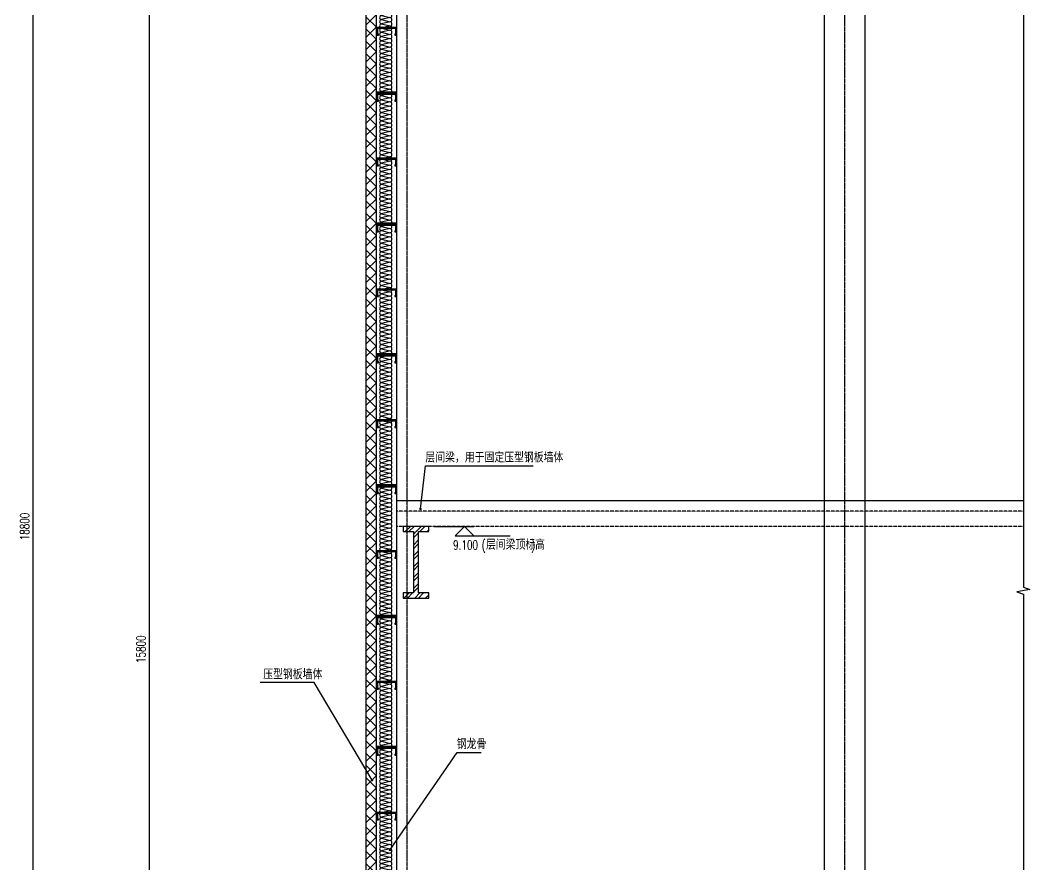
# Model space of a CAD drawing. Extents: x -1899985 to 1774885, y 556286 to 2175695.
# Drawn here: x -508859 to -498995, y 574049 to 582308 of the extents above; entities that cross this region are included whole.
import ezdxf

# ---------------------------------------------------------------- set-up
doc = ezdxf.new("R2010")
doc.units = 0
doc.header["$LTSCALE"] = 10
doc.header["$MEASUREMENT"] = 0
for name, pattern in [('20剖面图$0$__DASH', [0.35, 0.25, -0.1]), ('20剖面图$0$DASH', [0.35, 0.25, -0.1]), ('20剖面图$0$DOTE', [2.42, 2, -0.2, 0.02, -0.2])]:
    doc.linetypes.add(name, pattern=pattern)
doc.layers.get('Defpoints').update_dxf_attribs({"color": 210})
for name, color, linetype in [('20剖面图$0$A-AXIS-D', 1, 'Continuous'), ('20剖面图$0$A-AXIS-DOTE', 14, '20剖面图$0$DOTE'), ('20剖面图$0$A-AXIS-SYMB', 3, 'Continuous'), ('20剖面图$0$A-HATCH-2', 251, 'Continuous'), ('20剖面图$0$A-LIN-V', 9, 'Continuous'), ('20剖面图$0$AS-WALL', 40, 'Continuous'), ('20剖面图$0$DIM_ELEV', 3, 'Continuous'), ('20剖面图$0$DIM_SYMB', 3, 'Continuous'), ('20剖面图$0$PUB_HATCH', 8, 'Continuous'), ('20剖面图$0$PUB_TEXT', 7, 'Continuous'), ('20剖面图$0$建-墙-填充', 8, 'Continuous'), ('20剖面图$0$建-柱-钢', 9, 'Continuous'), ('A-LIN-V', 9, 'Continuous')]:
    doc.layers.add(name, color=color, linetype=linetype)
doc.layers.add('20剖面图$0$A-加建区域', color=47, linetype='Continuous', plot=False)
doc.styles.add('20剖面图$0$_TCH_DIM', font='SIMPLEX', dxfattribs={"bigfont": 'GBCBIG'})
doc.styles.add('20剖面图$0$_TCH_DIM_T3', font='SIMPLEX', dxfattribs={"width": 0.705882, "bigfont": 'GBCBIG'})
doc.dimstyles.new('20剖面图$0$_TCH_ARCH&&30', dxfattribs={"dimtxt": 89.25, "dimasz": 30, "dimexe": 30, "dimexo": 30, "dimgap": 37.875, "dimtad": 1, "dimdec": 0, "dimzin": 0, "dimdsep": 46, "dimtxsty": '20剖面图$0$_TCH_DIM_T3', "dimblk": '20剖面图$0$_ArchTick', "dimcen": 0.09, "dimclrt": 7, "dimazin": 2, "dimtfac": 1, "dimtdec": 0, "dimtix": 1, "dimtmove": 2, "dimatfit": 3, "dimfxl": 1, "dimtolj": 1, "dimtzin": 0, "dimarcsym": 0})

# ---------------------------------------------------------------- blocks, each defined once
blk = doc.blocks.new('20剖面图$0$_ArchTick')
at = {"color": 0, "linetype": 'ByBlock', "const_width": 0.4}
blk.add_lwpolyline([(-0.5, -0.5), (0.5, 0.5)], dxfattribs=at)
blk = doc.blocks.new('*D263')
at = {"layer": '20剖面图$0$A-AXIS-D', "color": 0, "lineweight": -2, "transparency": 16777216}
for p, q in [((-507368.7, 584057.5), (-507627, 584057.5)), ((-507597, 568257.5), (-507597, 584057.5)), ((-507368.7, 568257.5), (-507627, 568257.5))]:
    blk.add_line(p, q, dxfattribs=at)
at = {"layer": 'Defpoints', "color": 0, "transparency": 16777216}
for p in [(-507597, 584057.5), (-507338.7, 584057.5), (-507338.7, 568257.5)]:
    blk.add_point(p, dxfattribs=at)
at = {"layer": '20剖面图$0$A-AXIS-D', "color": 0, "lineweight": -2, "transparency": 16777216, "xscale": 30, "yscale": 30, "zscale": 30}
for p, rotation in [((-507597, 584057.5), 90), ((-507597, 568257.5), 270)]:
    blk.add_blockref('20剖面图$0$_ArchTick', p, dxfattribs=dict(at, rotation=rotation))
at = {"layer": '20剖面图$0$A-AXIS-D', "color": 7, "transparency": 16777216, "insert": (-507679.5, 576157.5), "char_height": 89.25, "attachment_point": 5, "rotation": 90, "style": '20剖面图$0$_TCH_DIM_T3'}
blk.add_mtext('\\A1;15800', dxfattribs=at)
blk = doc.blocks.new('*D266')
at = {"layer": '20剖面图$0$A-AXIS-D', "color": 0, "lineweight": -2, "transparency": 16777216}
for p, q in [((-508503.7, 586757.5), (-508762, 586757.5)), ((-508732, 567957.5), (-508732, 586757.5)), ((-508503.7, 567957.5), (-508762, 567957.5))]:
    blk.add_line(p, q, dxfattribs=at)
at = {"layer": 'Defpoints', "color": 0, "transparency": 16777216}
for p in [(-508732, 586757.5), (-508473.7, 586757.5), (-508473.7, 567957.5)]:
    blk.add_point(p, dxfattribs=at)
at = {"layer": '20剖面图$0$A-AXIS-D', "color": 0, "lineweight": -2, "transparency": 16777216, "xscale": 30, "yscale": 30, "zscale": 30}
for p, rotation in [((-508732, 586757.5), 90), ((-508732, 567957.5), 270)]:
    blk.add_blockref('20剖面图$0$_ArchTick', p, dxfattribs=dict(at, rotation=rotation))
at = {"layer": '20剖面图$0$A-AXIS-D', "color": 7, "transparency": 16777216, "insert": (-508814.5, 577357.5), "char_height": 89.25, "attachment_point": 5, "rotation": 90, "style": '20剖面图$0$_TCH_DIM_T3'}
blk.add_mtext('\\A1;18800', dxfattribs=at)
blk = doc.blocks.new('20剖面图$0$CURVEPATTERNLIB$SYSLIB$岩棉板')
at = {"color": 0}
for p, q in [((0, -17), (12, -67)), ((12, -67), (24, -17))]:
    blk.add_line(p, q, dxfattribs=at)
for centre, start, end in [((12, -17), 0, 180), ((0, -67), 270, 0), ((24, -67), 180, 270)]:
    blk.add_arc(centre, 12, start, end, dxfattribs=at)
blk = doc.blocks.new('20剖面图$0$CURVEPATTERNLIB$SYSLIB$防水材料1')
at = {"layer": '20剖面图$0$PUB_HATCH'}
h = blk.add_hatch(dxfattribs=at)
h.set_pattern_fill('ANSI31', color=256, scale=10, angle=90, style=0)
h.set_pattern_definition([(45, (-196995.837, -685381.036), (11.22532015, -11.22532015), [])])
h.paths.add_polyline_path([(35, 0), (0, 0), (0, -100), (35, -100), (35, -90), (30, -90), (30, -95), (5, -95), (5, -5), (30, -5), (30, -10), (35, -10)])
h = blk.add_hatch(dxfattribs=at)
h.set_pattern_fill('ANSI31', color=256, scale=10, angle=90, style=0)
h.set_pattern_definition([(45, (-196695.837, -685381.036), (11.22532015, -11.22532015), [])])
h.paths.add_polyline_path([(335, 0), (300, 0), (300, -100), (335, -100), (335, -90), (330, -90), (330, -95), (305, -95), (305, -5), (330, -5), (330, -10), (335, -10)])
at = {"layer": '20剖面图$0$A-LIN-V', "extrusion": (-3.26108e-18, 2.41725e-31, -1)}
blk.add_line((600, 0), (600, -100), dxfattribs=at)
at = {"layer": '20剖面图$0$A-LIN-V'}
for p, q in [((30, -10), (35, -10)), ((330, -10), (335, -10)), ((30, -90), (35, -90)), ((330, -90), (335, -90))]:
    blk.add_line(p, q, dxfattribs=at)
at = {"layer": '20剖面图$0$A-LIN-V', "extrusion": (-3.26108e-18, 2.41725e-31, -1)}
for points in [[(-35, -10), (-35, 0), (0, 0), (0, -100), (-35, -100), (-35, -90)], [(-335, -10), (-335, 0), (-300, 0), (-300, -100), (-335, -100), (-335, -90)], [(-30, -10), (-30, -5), (-5, -5), (-5, -95), (-30, -95), (-30, -90)], [(-330, -10), (-330, -5), (-305, -5), (-305, -95), (-330, -95), (-330, -90)]]:
    blk.add_lwpolyline(points, dxfattribs=at)
at = {"layer": '20剖面图$0$A-LIN-V', "xscale": 0.8142221102150538, "yscale": 0.8108108108108109, "zscale": 0.8142221102150538}
for p in [(0, -20.1), (19.5, -20.1), (39.1, -20.1), (58.6, -20.1), (78.2, -20.1), (97.7, -20.1), (117.2, -20.1), (136.8, -20.1), (156.3, -20.1), (175.9, -20.1), (195.4, -20.1), (215, -20.1), (234.5, -20.1), (254, -20.1), (273.6, -20.1), (293.1, -20.1), (312.7, -20.1), (332.2, -20.1), (351.7, -20.1), (371.3, -20.1), (390.8, -20.1), (410.4, -20.1), (429.9, -20.1), (449.5, -20.1), (469, -20.1), (488.5, -20.1), (508.1, -20.1), (527.6, -20.1), (547.2, -20.1), (566.7, -20.1), (586.2, -20.1)]:
    blk.add_blockref('20剖面图$0$CURVEPATTERNLIB$SYSLIB$岩棉板', p, dxfattribs=at)
blk = doc.blocks.new('20剖面图')
at = {"layer": '20剖面图$0$PUB_HATCH'}
h = blk.add_hatch(dxfattribs=at)
h.set_pattern_fill('多孔材料', color=256, scale=30, style=0)
h.set_pattern_definition([(45, (60, 0), (-60.000061, 60.000061), []), (135, (60, 0), (-60.000061, -60.000061), [])])
h.paths.add_polyline_path([(-505378.8, 570657.5), (-505378.8, 586707.5), (-505478.8, 586707.5), (-505478.8, 570657.5)])
at = {"layer": '20剖面图$0$建-墙-填充'}
h = blk.add_hatch(dxfattribs=at)
h.set_pattern_fill('金属', color=256, scale=30, style=0)
h.set_pattern_definition([(45, (0, 0), (-53.0330086, 53.0330086), []), (45, (35.355, 0), (-53.0330086, 53.0330086), [])])
h.paths.add_polyline_path([(-505116.2, 577357.5), (-505116.2, 577307.5), (-505016.2, 577307.5), (-505016.2, 576707.5), (-505116.2, 576707.5), (-505116.2, 576657.5), (-504866.2, 576657.5), (-504866.2, 576707.5), (-504966.2, 576707.5), (-504966.2, 577307.5), (-504866.2, 577307.5), (-504866.2, 577357.5)])
at = {"layer": '20剖面图$0$A-AXIS-DOTE'}
for p, q in [((-500802, 565767.9), (-500802, 590567)), ((-505078.8, 565758.8), (-505078.8, 585146))]:
    blk.add_line(p, q, dxfattribs=at)
at = {"layer": '20剖面图$0$A-AXIS-SYMB'}
for p, q in [((-504948.1, 577529.8), (-504899.1, 577951.9)), ((-504899.1, 577951.9), (-503846, 577951.9)), ((-505985.7, 575831.3), (-506515.7, 575831.3)), ((-505421.5, 574876.6), (-505985.7, 575831.3)), ((-505245.9, 574193.9), (-504588.5, 575148.6)), ((-504588.5, 575148.6), (-504354.2, 575148.6))]:
    blk.add_line(p, q, dxfattribs=at)
at = {"layer": '20剖面图$0$A-AXIS-SYMB', "const_width": 12}
for points in [[(-504948.8, 577523.9, 1), (-504947.4, 577535.8, 1)], [(-505418.4, 574871.4, 1), (-505424.5, 574881.8, 1)], [(-505249.3, 574189, 1), (-505242.5, 574198.9, 1)]]:
    blk.add_lwpolyline(points, format="xyb", close=True, dxfattribs=at)
at = {"layer": '20剖面图$0$A-LIN-V'}
for p, q in [((-505178.8, 572757.5), (-505178.8, 584057.5)), ((-501002, 577557.5), (-501002, 584057.5)), ((-500602, 577557.5), (-500602, 584057.5)), ((-501002, 572757.5), (-501002, 577607.5)), ((-500602, 572757.5), (-500602, 577607.5))]:
    blk.add_line(p, q, dxfattribs=at)
at = {"layer": '20剖面图$0$A-加建区域', "linetype": '20剖面图$0$__DASH', "ltscale": 2}
blk.add_line((-499057.6, 577607.5), (-505178.8, 577607.5), dxfattribs=at)
at = {"layer": '20剖面图$0$A-加建区域', "linetype": '20剖面图$0$DASH'}
for points in [[(-499057.6, 577507.5), (-505178.8, 577507.5)], [(-499057.6, 577357.5), (-505178.8, 577357.5)]]:
    blk.add_lwpolyline(points, dxfattribs=at)
at = {"layer": '20剖面图$0$AS-WALL'}
for p, q in [((-505478.8, 570657.5), (-505478.8, 586707.5)), ((-505378.8, 570657.5), (-505378.8, 586707.5))]:
    blk.add_line(p, q, dxfattribs=at)
at = {"layer": '20剖面图$0$DIM_ELEV'}
for p, q in [((-504817.9, 577357.5), (-504427.6, 577357.5)), ((-504517.6, 577357.5), (-504607.6, 577267.5)), ((-504517.6, 577357.5), (-504427.6, 577267.5)), ((-504607.6, 577267.5), (-504071.2, 577267.5))]:
    blk.add_line(p, q, dxfattribs=at)
at = {"layer": '20剖面图$0$DIM_SYMB'}
blk.add_lwpolyline([(-499057.6, 587596.5), (-499057.6, 576763.9), (-498994.6, 576741), (-499120.6, 576718.7), (-499057.6, 576696.4), (-499057.6, 565863.8)], dxfattribs=at)
at = {"layer": '20剖面图$0$建-柱-钢'}
for p, q in [((-505116.2, 577357.5), (-505116.2, 577307.5)), ((-504866.2, 577357.5), (-505116.2, 577357.5)), ((-505116.2, 577307.5), (-505016.2, 577307.5)), ((-505016.2, 577307.5), (-505016.2, 576707.5)), ((-504966.2, 576707.5), (-504966.2, 577307.5)), ((-504966.2, 577307.5), (-504866.2, 577307.5)), ((-504866.2, 577307.5), (-504866.2, 577357.5)), ((-505016.2, 576707.5), (-505116.2, 576707.5)), ((-505116.2, 576707.5), (-505116.2, 576657.5)), ((-504866.2, 576707.5), (-504966.2, 576707.5)), ((-504866.2, 576657.5), (-504866.2, 576707.5)), ((-505116.2, 576657.5), (-504866.2, 576657.5))]:
    blk.add_line(p, q, dxfattribs=at)
at = {"layer": '20剖面图$0$A-HATCH-2', "xscale": 2.111473257203671, "yscale": 1.999999999990687, "zscale": 1.999999999990687, "rotation": 269.9999999972876}
for p in [(-505178.8, 582870.2), (-505178.8, 581591.1), (-505178.8, 580312), (-505178.8, 579032.9), (-505178.8, 577753.8), (-505178.8, 576474.7), (-505178.8, 575195.6)]:
    blk.add_blockref('20剖面图$0$CURVEPATTERNLIB$SYSLIB$防水材料1', p, dxfattribs=at)
at = {"layer": '20剖面图$0$PUB_TEXT', "style": '20剖面图$0$_TCH_DIM'}
for s, height, p in [('层间梁，用于固定压型钢板墙体', 101.277, (-504899.6, 577983.4)), ('层间梁顶标高', 101.28, (-504308.1, 577131)), ('压型钢板墙体', 101.28, (-506484.2, 575862.8)), ('钢龙骨', 101.28, (-504593.4, 575180.1))]:
    blk.add_text(s, height=height, dxfattribs=at).set_placement(p)
at = {"layer": '20剖面图$0$PUB_TEXT', "style": '20剖面图$0$_TCH_DIM', "width": 0.705882}
for s, height, p in [('9.100', 89.25, (-504629.1, 577131)), ('(', 89.2, (-504350.1, 577131)), (')', 89.2, (-503865.7, 577131))]:
    blk.add_text(s, height=height, dxfattribs=at).set_placement(p)
at = {"layer": '20剖面图$0$A-AXIS-D'}
for p1, p2, picture, middle in [((-508473.7, 567957.5), (-508473.7, 586757.5), '*D266', (-508814.5, 577357.5)), ((-507338.7, 568257.5), (-507338.7, 584057.5), '*D263', (-507679.5, 576157.5))]:
    dim = blk.add_aligned_dim(p1=p1, p2=p2, distance=258.3, dimstyle='20剖面图$0$_TCH_ARCH&&30', dxfattribs=at)
    dim.commit()
    dim.dimension.update_dxf_attribs({"geometry": picture, "text_midpoint": middle})

msp = doc.modelspace()

# ---------------------------------------------------------------- block references
at = {"layer": 'A-LIN-V'}
msp.add_blockref('20剖面图', (0, 0), dxfattribs=at)

doc.saveas('drawing.dxf')
